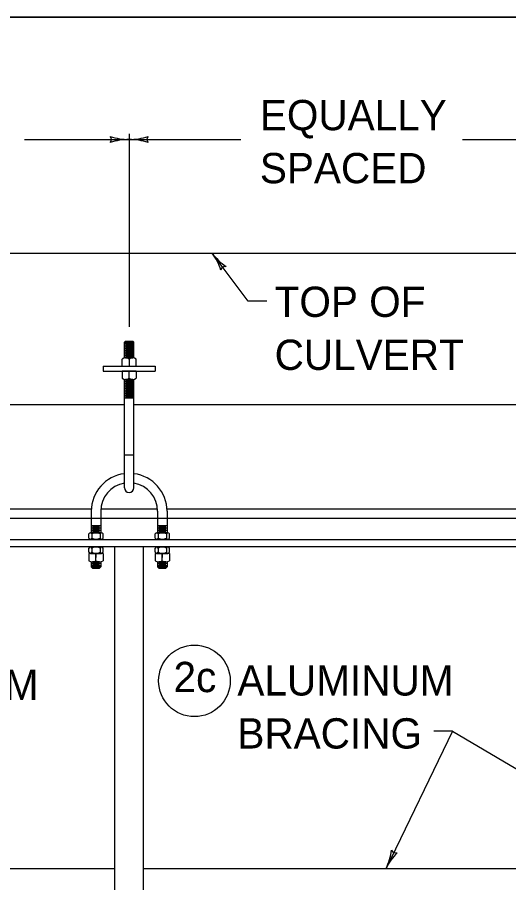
# Model space of a CAD drawing. Extents: x 1007 to 1035.5, y 1000.5 to 1021.5.
# Drawn here: x 1011.12 to 1014.37, y 1015.79 to 1021.5 of the extents above; entities that cross this region are included whole.
import ezdxf

# ---------------------------------------------------------------- set-up
doc = ezdxf.new("R2010")
doc.units = 0
for name, color, linetype in [('Level 1', 7, 'Continuous'), ('Level 10', 7, 'Continuous'), ('Level 11', 7, 'Continuous')]:
    doc.layers.add(name, color=color, linetype=linetype)

msp = doc.modelspace()

# ---------------------------------------------------------------- linework, layer by layer
at = {"layer": 'Level 1'}
for p, q in [((1011.8604, 1020.7303), (1011.8604, 1019.4563)), ((1011.1703, 1020.6931), (1011.8604, 1020.6931)), ((1011.8604, 1020.6931), (1012.5987, 1020.6931)), ((1014.0613, 1020.6931), (1014.7355, 1020.6931)), ((1007.4617, 1019.9431), (1019.6382, 1019.9431)), ((1012.645, 1019.6259), (1012.4084, 1019.9431)), ((1012.77, 1019.6259), (1012.645, 1019.6259)), ((1011.8292, 1019.3548), (1011.8369, 1019.3626)), ((1011.8292, 1019.3548), (1011.8917, 1019.3548)), ((1011.8292, 1019.2506), (1011.8292, 1019.3548)), ((1011.8369, 1019.3626), (1011.8839, 1019.3626)), ((1011.8839, 1019.3626), (1011.8917, 1019.3548)), ((1011.8917, 1019.2506), (1011.8917, 1019.3548)), ((1011.8292, 1019.347), (1011.8917, 1019.347)), ((1011.8292, 1019.3313), (1011.8917, 1019.3313)), ((1011.8292, 1019.3158), (1011.8917, 1019.3158)), ((1011.8292, 1019.3001), (1011.8917, 1019.3001)), ((1011.8369, 1019.3391), (1011.8839, 1019.3391)), ((1011.8369, 1019.3235), (1011.8839, 1019.3235)), ((1011.8369, 1019.3078), (1011.8839, 1019.3078)), ((1011.8136, 1019.1968), (1011.8136, 1019.2436)), ((1011.8292, 1019.2846), (1011.8917, 1019.2846)), ((1011.8292, 1019.269), (1011.8917, 1019.269)), ((1011.8292, 1019.2533), (1011.8917, 1019.2533)), ((1011.8369, 1019.2923), (1011.8839, 1019.2923)), ((1011.8369, 1019.2768), (1011.8839, 1019.2768)), ((1011.8369, 1019.2611), (1011.8839, 1019.2611)), ((1011.8371, 1019.2513), (1011.8839, 1019.2513)), ((1011.8604, 1019.2436), (1011.8604, 1019.1968)), ((1011.9073, 1019.1968), (1011.9073, 1019.2436)), ((1011.6886, 1019.1968), (1012.0323, 1019.1968)), ((1011.6886, 1019.1968), (1011.6886, 1019.1643)), ((1011.8136, 1019.1968), (1011.9073, 1019.1968)), ((1012.0323, 1019.1968), (1012.0323, 1019.1643)), ((1011.6886, 1019.1643), (1012.0323, 1019.1643)), ((1011.9073, 1019.1643), (1011.8136, 1019.1643)), ((1011.8136, 1019.1643), (1011.8136, 1019.1175)), ((1011.8604, 1019.1175), (1011.8604, 1019.1643)), ((1011.9073, 1019.1643), (1011.9073, 1019.1175)), ((1011.8292, 1018.3938), (1011.8292, 1019.1105)), ((1011.8292, 1019.0973), (1011.8917, 1019.0973)), ((1011.8292, 1019.0818), (1011.8917, 1019.0818)), ((1011.8292, 1019.0661), (1011.8917, 1019.0661)), ((1011.8838, 1019.1098), (1011.8369, 1019.1098)), ((1011.8369, 1019.1051), (1011.8839, 1019.1051)), ((1011.8369, 1019.0895), (1011.8839, 1019.0895)), ((1011.8369, 1019.0738), (1011.8839, 1019.0738)), ((1011.8917, 1018.3938), (1011.8917, 1019.1105)), ((1011.8292, 1019.0506), (1011.8917, 1019.0506)), ((1011.8292, 1019.035), (1011.8917, 1019.035)), ((1011.8292, 1019.0193), (1011.8917, 1019.0193)), ((1011.8369, 1019.0583), (1011.8839, 1019.0583)), ((1011.8369, 1019.0428), (1011.8839, 1019.0428)), ((1011.8369, 1019.0271), (1011.8839, 1019.0271)), ((1011.8369, 1019.0115), (1011.8839, 1019.0115)), ((1011.8292, 1019.0038), (1011.8917, 1019.0038)), ((1011.8292, 1018.9876), (1011.8917, 1018.9876)), ((1011.8369, 1018.9958), (1011.8839, 1018.9958)), ((1009.0167, 1018.9431), (1011.8292, 1018.9431)), ((1011.8917, 1018.9431), (1014.7043, 1018.9431)), ((1011.8292, 1018.6113), (1011.8917, 1018.6113)), ((1009.2349, 1018.2556), (1011.6104, 1018.2556)), ((1011.6104, 1018.2391), (1011.6104, 1018.0971)), ((1011.6729, 1018.2556), (1012.0479, 1018.2556)), ((1011.6729, 1018.2391), (1011.6729, 1018.0971)), ((1012.0479, 1018.2391), (1012.0479, 1018.0971)), ((1012.1104, 1018.2556), (1014.486, 1018.2556)), ((1012.1104, 1018.2391), (1012.1104, 1018.0985)), ((1008.4854, 1018.1931), (1018.1105, 1018.1931)), ((1011.6046, 1018.0971), (1011.6788, 1018.0971)), ((1011.6104, 1018.1453), (1011.6729, 1018.1453)), ((1011.6104, 1018.1298), (1011.6729, 1018.1298)), ((1011.6104, 1018.1141), (1011.6729, 1018.1141)), ((1011.6104, 1018.0985), (1011.6729, 1018.0985)), ((1011.6182, 1018.1376), (1011.6652, 1018.1376)), ((1011.6182, 1018.122), (1011.6652, 1018.122)), ((1011.6182, 1018.1063), (1011.6652, 1018.1063)), ((1012.0421, 1018.0971), (1012.1163, 1018.0971)), ((1012.0479, 1018.1453), (1012.1104, 1018.1453)), ((1012.0479, 1018.1298), (1012.1104, 1018.1298)), ((1012.0479, 1018.1141), (1012.1104, 1018.1141)), ((1012.0479, 1018.0985), (1012.1104, 1018.0985)), ((1012.0557, 1018.1376), (1012.1027, 1018.1376)), ((1012.0557, 1018.122), (1012.1027, 1018.122)), ((1012.0557, 1018.1063), (1012.1027, 1018.1063)), ((1008.4229, 1018.0525), (1018.173, 1018.0525)), ((1011.5948, 1018.0618), (1011.5948, 1018.0893)), ((1011.6046, 1018.0541), (1011.6788, 1018.0541)), ((1011.6143, 1018.0893), (1011.6143, 1018.0618)), ((1011.6691, 1018.0893), (1011.6691, 1018.0618)), ((1011.6886, 1018.0618), (1011.6886, 1018.0893)), ((1012.0323, 1018.0618), (1012.0323, 1018.0893)), ((1012.0421, 1018.0541), (1012.1163, 1018.0541)), ((1012.0518, 1018.0893), (1012.0518, 1018.0618)), ((1012.1066, 1018.0893), (1012.1066, 1018.0618)), ((1012.1261, 1018.0618), (1012.1261, 1018.0893)), ((1008.4229, 1018.0056), (1018.173, 1018.0056)), ((1011.5948, 1017.9686), (1011.5948, 1017.9961)), ((1011.6046, 1018.0038), (1011.6788, 1018.0038)), ((1011.6143, 1017.9961), (1011.6143, 1017.9686)), ((1011.6691, 1017.9961), (1011.6691, 1017.9686)), ((1011.6886, 1017.9686), (1011.6886, 1017.9961)), ((1011.7667, 1013.8806), (1011.7667, 1018.0056)), ((1011.9542, 1013.8806), (1011.9542, 1018.0056)), ((1012.0323, 1017.9686), (1012.0323, 1017.9961)), ((1012.0421, 1018.0038), (1012.1163, 1018.0038)), ((1012.0518, 1017.9961), (1012.0518, 1017.9686)), ((1012.1066, 1017.9961), (1012.1066, 1017.9686)), ((1012.1261, 1017.9686), (1012.1261, 1017.9961)), ((1011.6886, 1017.9593), (1011.5948, 1017.9593)), ((1011.5948, 1017.9593), (1011.5948, 1017.9125)), ((1011.6046, 1017.9608), (1011.6788, 1017.9608)), ((1011.6417, 1017.9608), (1011.6417, 1017.9326)), ((1011.6417, 1017.9125), (1011.6417, 1017.9593)), ((1011.6886, 1017.9593), (1011.6886, 1017.9125)), ((1012.1261, 1017.9593), (1012.0323, 1017.9593)), ((1012.0323, 1017.9593), (1012.0323, 1017.9125)), ((1012.0421, 1017.9608), (1012.1163, 1017.9608)), ((1012.0792, 1017.9608), (1012.0792, 1017.9326)), ((1012.0792, 1017.9125), (1012.0792, 1017.9593)), ((1012.1261, 1017.9593), (1012.1261, 1017.9125)), ((1011.6104, 1017.9055), (1011.6104, 1017.8718)), ((1011.6104, 1017.8953), (1011.6729, 1017.8953)), ((1011.6104, 1017.8798), (1011.6729, 1017.8798)), ((1011.6104, 1017.8718), (1011.6182, 1017.8641)), ((1011.6104, 1017.8718), (1011.6729, 1017.8718)), ((1011.6651, 1017.9048), (1011.6182, 1017.9048)), ((1011.6182, 1017.9033), (1011.6652, 1017.9033)), ((1011.6182, 1017.8876), (1011.6652, 1017.8876)), ((1011.6652, 1017.8641), (1011.6729, 1017.8718)), ((1011.6729, 1017.9055), (1011.6729, 1017.8718)), ((1012.0479, 1017.9055), (1012.0479, 1017.8718)), ((1012.0479, 1017.8953), (1012.1104, 1017.8953)), ((1012.0479, 1017.8948), (1012.0479, 1017.8718)), ((1012.0479, 1017.8798), (1012.1104, 1017.8798)), ((1012.0479, 1017.8718), (1012.0557, 1017.8641)), ((1012.0479, 1017.8718), (1012.1104, 1017.8718)), ((1012.1026, 1017.9048), (1012.0557, 1017.9048)), ((1012.0557, 1017.9033), (1012.1027, 1017.9033)), ((1012.0557, 1017.8876), (1012.1027, 1017.8876)), ((1012.1027, 1017.8641), (1012.1104, 1017.8718)), ((1012.1104, 1017.9055), (1012.1104, 1017.8718)), ((1012.1104, 1017.8978), (1012.1104, 1017.8718)), ((1011.6182, 1017.8641), (1011.6652, 1017.8641)), ((1012.0557, 1017.8641), (1012.1027, 1017.8641)), ((1013.9956, 1016.7882), (1013.556, 1015.8806)), ((1013.9956, 1016.7882), (1013.8706, 1016.7882)), ((1013.9956, 1016.7882), (1014.6418, 1016.4056)), ((1008.6729, 1015.8806), (1011.7667, 1015.8806)), ((1011.9542, 1015.8806), (1014.6418, 1015.8806))]:
    msp.add_line(p, q, dxfattribs=at)
msp.add_circle((1012.2913, 1017.1191), 0.2362, dxfattribs=at)
for centre, radius, start, end in [((1011.7118, 1020.6931), 0.0313, 318.7746, 40.8913), ((1011.8604, 1020.3021), 0.3909, 90, 108.6688), ((1011.8604, 1021.084), 0.3909, 251.3472, 269.9939), ((1011.8604, 1021.084), 0.3909, 269.9878, 270), ((1011.8604, 1021.084), 0.3909, 270, 288.6688), ((1011.8604, 1020.3021), 0.3909, 89.9878, 90), ((1011.8604, 1020.3021), 0.3909, 71.3472, 89.9939), ((1012.0091, 1020.693), 0.0313, 138.7746, 220.8913), ((1012.7218, 1020.1768), 0.3909, 216.708, 216.7203), ((1012.7218, 1020.1768), 0.3909, 216.7203, 235.3891), ((1012.0951, 1019.7093), 0.3909, 18.0674, 36.7142), ((1012.4973, 1019.8239), 0.0313, 85.4949, 167.6116), ((1011.837, 1019.212), 0.0393, 53.4051, 126.5949), ((1011.8839, 1019.212), 0.0393, 53.4051, 126.5949), ((1011.837, 1019.149), 0.0393, 233.4051, 306.5949), ((1011.8839, 1019.149), 0.0393, 233.4051, 306.5949), ((1011.8605, 1018.2391), 0.25, 97.1808, 180), ((1011.8605, 1018.2391), 0.25, 0, 82.8192), ((1011.8605, 1018.2391), 0.1875, 99.5941, 180), ((1011.8605, 1018.3938), 0.0313, 180, 0), ((1011.8605, 1018.2391), 0.1875, 0, 80.4059), ((1011.6046, 1018.0871), 0.01, 13.0397, 166.9604), ((1011.6417, 1018.0449), 0.0522, 58.3852, 121.6147), ((1011.6788, 1018.0871), 0.01, 13.0396, 166.9604), ((1012.0421, 1018.0871), 0.01, 13.0397, 166.9604), ((1012.0792, 1018.0449), 0.0522, 58.3852, 121.6147), ((1012.1163, 1018.0871), 0.01, 13.0396, 166.9604), ((1011.6046, 1018.0641), 0.01, 193.0396, 346.9603), ((1011.6417, 1018.1063), 0.0522, 238.3853, 301.6148), ((1011.6788, 1018.0641), 0.01, 193.0396, 346.9604), ((1012.0421, 1018.0641), 0.01, 193.0396, 346.9603), ((1012.0792, 1018.1063), 0.0522, 238.3853, 301.6148), ((1012.1163, 1018.0641), 0.01, 193.0396, 346.9604), ((1011.6046, 1017.9938), 0.01, 13.0397, 166.9604), ((1011.6417, 1017.9516), 0.0522, 58.3852, 121.6147), ((1011.6788, 1017.9938), 0.01, 13.0396, 166.9604), ((1012.0421, 1017.9938), 0.01, 13.0397, 166.9604), ((1012.0792, 1017.9516), 0.0522, 58.3852, 121.6147), ((1012.1163, 1017.9938), 0.01, 13.0396, 166.9604), ((1011.6046, 1017.9708), 0.01, 193.0396, 346.9603), ((1011.6417, 1018.0131), 0.0522, 238.3853, 301.6148), ((1011.6788, 1017.9708), 0.01, 193.0396, 346.9604), ((1012.0421, 1017.9708), 0.01, 193.0396, 346.9603), ((1012.0792, 1018.0131), 0.0522, 238.3853, 301.6148), ((1012.1163, 1017.9708), 0.01, 193.0396, 346.9604), ((1011.6183, 1017.944), 0.0393, 233.4051, 306.5949), ((1011.6651, 1017.944), 0.0393, 233.4051, 306.5949), ((1012.0558, 1017.944), 0.0393, 233.4051, 306.5949), ((1012.1026, 1017.944), 0.0393, 233.4051, 306.5949), ((1013.2042, 1016.051), 0.3909, 334.157, 352.8258), ((1013.9078, 1015.7102), 0.3909, 135.5042, 154.1509), ((1013.6208, 1016.0144), 0.0313, 202.9316, 285.0483), ((1013.2042, 1016.051), 0.3909, 334.1448, 334.157)]:
    msp.add_arc(centre, radius, start, end, dxfattribs=at)
at = {"layer": 'Level 10'}
msp.add_line((1007, 1021.5), (1035.5, 1021.5), dxfattribs=at)
at = {"layer": 'Level 11'}
msp.add_lwpolyline([(1007, 1000.5), (1035.5, 1000.5), (1035.5, 1021.5), (1007, 1021.5)], close=True, dxfattribs=at)

# ---------------------------------------------------------------- texts
at = {"layer": 'Level 1'}
for s, p in [('EQUALLY', (1012.7233, 1020.7545)), ('SPACED', (1012.7233, 1020.4045)), ('TOP OF', (1012.8208, 1019.5221)), ('CULVERT', (1012.8208, 1019.1721)), ('2c', (1012.1534, 1017.0448)), ('ALUMINUM', (1009.8358, 1016.9935)), ('ALUMINUM', (1012.5749, 1017.0225)), ('BRACING', (1012.5749, 1016.6725))]:
    msp.add_text(s, height=0.2, dxfattribs=at).set_placement(p)

doc.saveas('drawing.dxf')
